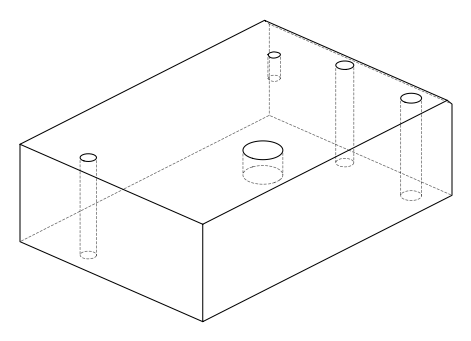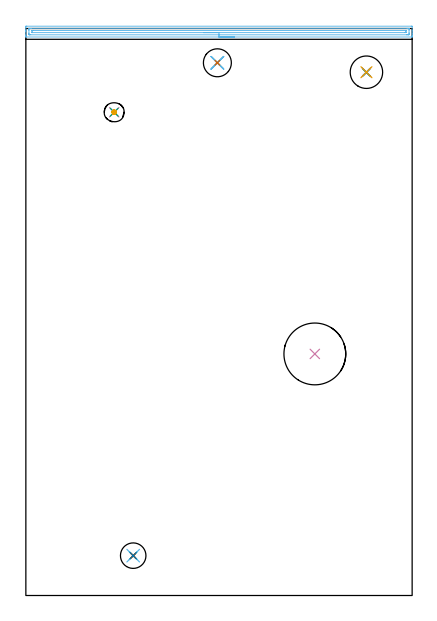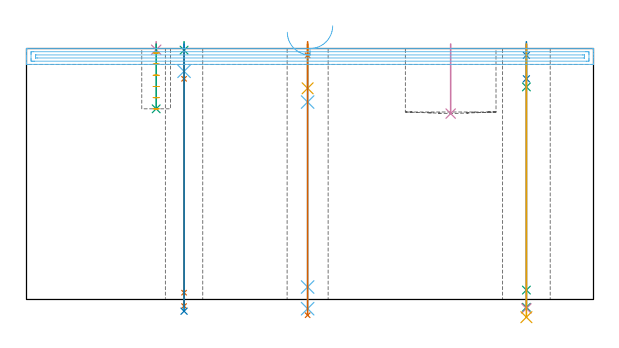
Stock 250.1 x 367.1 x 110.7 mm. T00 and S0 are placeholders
(PLAN: 18 operations, 14 tool changes, 10.6 min)
(1 SPOT_DRILL | STEP1HOLE | NXT0321_9005460120000 | 0.05 min | 182 mm3)
(2 SPOT_DRILL_1 | STEP1HOLE_1 | NXT0321_9005460120000 | 0.05 min | 183 mm3)
(3 SPOT_DRILL_2 | STEP1HOLE_2 | NXT0321_9005460120000 | 0.03 min | 3 mm3)
(4 SPOT_DRILL_3 | STEP1POCKET | NXT0321_9005460120000 | 0.03 min | 2 mm3)
(5 DRILL_BLIND_HOLE_INTO_CENTER | STEP1HOLE | NXT0301_088 | 0.08 min | 1553 mm3)
(6 GUN_DRILL_THROUGH_HOLE | STEP1HOLE | UGT0307_008 | 0.56 min | 8952 mm3)
(7 DRILL_TO_ENLARGE_THROUGH_HOLE | STEP1HOLE | UGT0301_250 | 0.48 min | 17758 mm3)
(8 DRILL_BLIND_HOLE_INTO_CENTER_1 | STEP1HOLE_1 | UGT0301_205 | 0.06 min | 593 mm3)
(9 GUN_DRILL_THROUGH_HOLE_1 | STEP1HOLE_1 | UGT0307_005 | 0.54 min | 5328 mm3)
(10 DRILL_TO_ENLARGE_THROUGH_HOLE_1 | STEP1HOLE_1 | NXT0301_102 | 0.47 min | 9707 mm3)
(11 DRILL_TO_ENLARGE_THROUGH_HOLE_2 | STEP1HOLE_1 | UGT0301_051 | 0.48 min | 22491 mm3)
(12 DRILL_BLIND_HOLE_INTO_CENTER_2 | STEP1HOLE_2 | NXT0301_038 | 0.05 min | 315 mm3)
(13 GUN_DRILL_THROUGH_HOLE_2 | STEP1HOLE_2 | UGT0307_002 | 0.53 min | 2841 mm3)
(14 SPADE_DRILL_TO_ENLARGE_THROUGH_HOLE | STEP1HOLE_2 | UGT0306_007 | 0.47 min | 20469 mm3)
(15 DRILL_BLIND_HOLE_INTO_CENTER_3 | STEP1POCKET | NXT0301_088 | 0.12 min | 2698 mm3)
(16 INDEXABLE_INSERT_DRILL_BLIND_HOLE_FROM_SOLID | STEP1POCKET_1 | NXT0302_035 | 0.12 min | 35462 mm3)
(17 MILL_ROUGH_BLIND_HOLE_CONTOUR | STEP1POCKET | NXT0201_013 | Spiral | 0.31 min | 666 mm3)
(18 AREA_MILL | FG_CHAMFER_SURFACE | UGT0205_001 | 6.19 min | 6130 mm3)
(TOOL NXT0321_9005460120000 | NC Spot Drill, 142deg, 12mm, Carbide, Uncoated | D12 PA142 FL30 Z2)
(TOOL NXT0301_088 | Carbide Drill 11.7mm [860.1-1170-035A1-MM 2214] | D11.7 PA140 FL55 Z2)
(TOOL UGT0307_008 | Gun Drill 11 mm | D11 PA130 FL24 Z1)
(TOOL UGT0301_250 | Twist Drill 18.1 mm | D18.1 PA118 FL135 Z2)
(TOOL UGT0301_205 | Twist Drill 8.9 mm | D8.9 PA118 FL78 Z2)
(TOOL UGT0307_005 | Gun Drill 8.3 mm | D8.3 PA130 FL24 Z1)
(TOOL NXT0301_102 | Carbide Drill 13.5mm [860.1-1350-108A1-MM 2214] | D13.5 PA140 FL123 Z2)
(TOOL UGT0301_051 | Twist Drill 21 mm | D21 PA118 FL145 Z2)
(TOOL NXT0301_038 | Carbide Drill 6.7mm [860.1-0670-034A1-MM 2214] | D6.7 PA140 FL53 Z2)
(TOOL UGT0307_002 | Gun Drill 6 mm | D6 PA130 FL24 Z1)
(TOOL UGT0306_007 | Spade Drill 16.5mm | D16.5 PA132 FL10 Z2)
(TOOL NXT0302_035 | Index. Insert Drill 40mm [880-D4000L40-05] | D40 PA176 FL200 Z2)
(TOOL NXT0201_013 | ENDMILL 10mm | D10 FL30 Z4)
(TOOL UGT0205_001 | Chamfer Mill 20 x 3 x 45 deg. | D20 FL50 Z2)
(OP 1 SPOT_DRILL)
G17 G21 G94 G90
T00 M6
G54
G17 G0 G90 X124. Y344.9 S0 M3
G43 Z120.7 H0
G94 G81 G98 Z107.7 F250. R113.7
G80
M5
M2
(OP 2 SPOT_DRILL_1)
G17 G21 G94 G90
T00 M6
G54
G17 G0 G90 X220.5 Y338.8 S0 M3
G43 Z120.7 H0
G94 G81 G98 Z107.7 F250. R113.7
G80
M5
M2
(OP 3 SPOT_DRILL_2)
G17 G21 G94 G90
T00 M6
G54
G17 G0 G90 X69.5 Y25.8 S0 M3
G43 Z120.7 H0
G94 G81 G98 Z109.981 F250. R113.7
G80
M5
M2
(OP 4 SPOT_DRILL_3)
G17 G21 G94 G90
T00 M6
G54
G17 G0 G90 X57.2 Y312.9 S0 M3
G43 Z120.7 H0
G94 G81 G98 Z110.153 F250. R113.7
G80
M5
M2
(OP 5 DRILL_BLIND_HOLE_INTO_CENTER)
G17 G21 G94 G90
T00 M6
G54
G17 G0 G90 X124. Y344.9 S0 M3
G43 Z120.7 H1
G94 G81 G98 Z93.15 F250. R112.7
G80
M5
M2
(OP 6 GUN_DRILL_THROUGH_HOLE)
G17 G21 G94 G90
T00 M6
G54
G17 G0 G90 X124. Y344.9 M8
G43 Z120.7 H0
Z106.691
S716 M3
G94 G1 Z87.087 F125. M26
G4 X.084
Z5.5 F250.
G4 X.084
Z-4.065 F125.
G4 X.084
M5
M9
G0 Z106.691
Z120.7
M2
(OP 7 DRILL_TO_ENLARGE_THROUGH_HOLE)
G17 G21 G94 G90
T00 M6
G54
G17 G0 G90 X124. Y344.9 S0 M3
G43 Z120.7 H0
G94 G73 G98 Z-6.938 F250. Q16.805 R112.7
G80
M5
M2
(OP 8 DRILL_BLIND_HOLE_INTO_CENTER_1)
G17 G21 G94 G90
T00 M6
G54
G17 G0 G90 X220.5 Y338.8 S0 M3
G43 Z120.7 H0
G94 G81 G98 Z97.35 F250. R112.7
G80
M5
M2
(OP 9 GUN_DRILL_THROUGH_HOLE_1)
G17 G21 G94 G90
T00 M6
G54
G17 G0 G90 X220.5 Y338.8 M8
G43 Z120.7 H0
Z108.298
S716 M3
G94 G1 Z93.758 F125. M26
G4 X.084
Z4.15 F250.
G4 X.084
Z-3.435 F125.
G4 X.084
M5
M9
G0 Z108.298
Z120.7
M2
(OP 10 DRILL_TO_ENLARGE_THROUGH_HOLE_1)
G17 G21 G94 G90
T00 M6
G54
G17 G0 G90 X220.5 Y338.8 S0 M3
G43 Z120.7 H1
G94 G73 G98 Z-3.957 F250. Q12.74 R112.7
G80
M5
M2
(OP 11 DRILL_TO_ENLARGE_THROUGH_HOLE_2)
G17 G21 G94 G90
T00 M6
G54
G17 G0 G90 X220.5 Y338.8 S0 M3
G43 Z120.7 H0
G94 G73 G98 Z-7.809 F250. Q19.752 R112.7
G80
M5
M2
(OP 12 DRILL_BLIND_HOLE_INTO_CENTER_2)
G17 G21 G94 G90
T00 M6
G54
G17 G0 G90 X69.5 Y25.8 S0 M3
G43 Z120.7 H1
G94 G81 G98 Z100.65 F250. R112.7
G80
M5
M2
(OP 13 GUN_DRILL_THROUGH_HOLE_2)
G17 G21 G94 G90
T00 M6
G54
G17 G0 G90 X69.5 Y25.8 M8
G43 Z120.7 H0
Z110.509
S716 M3
G94 G1 Z97.343 F125. M26
G4 X.084
Z3. F250.
G4 X.084
Z-2.899 F125.
G4 X.084
M5
M9
G0 Z110.509
Z120.7
M2
(OP 14 SPADE_DRILL_TO_ENLARGE_THROUGH_HOLE)
G17 G21 G94 G90
T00 M6
G54
G17 G0 G90 X69.5 Y25.8 S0 M3
G43 Z120.7 H0
G94 G73 G98 Z-5.173 F250. Q14.484 R112.7
G80
M5
M2
(OP 15 DRILL_BLIND_HOLE_INTO_CENTER_3)
G17 G21 G94 G90
T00 M6
G54
G17 G0 G90 X57.2 Y312.9 S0 M3
G43 Z120.7 H1
G94 G81 G98 Z84.1 F250. R112.7
G80
M5
M2
(OP 16 INDEXABLE_INSERT_DRILL_BLIND_HOLE_FROM_SOLID)
G17 G21 G94 G90
T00 M6
G54
G17 G0 G90 X187.1 Y156.4 S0 M3
G43 Z120.7 H1
G94 G81 G98 Z82. F250. R112.7
G80
M5
M2
(OP 17 MILL_ROUGH_BLIND_HOLE_CONTOUR)
G17 G21 G94 G90
T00 M6
G54
G17 G0 G90 X57.2 Y312.9 S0 M3
G43 Z120.7 H0
Z108.767
G94 G3 X57.833 Y313.617 R0.638 F250.
X57.031 Y314.239 R0.717
X55.861 Y312.731 R1.35
X57.031 Y314.239 R-1.35
X56.446 Y313.485 R0.675
X57.2 Y312.9 R0.675
G0 Z103.833
G3 X57.833 Y313.617 R0.638
X57.031 Y314.239 R0.717
X55.861 Y312.731 R1.35
X57.031 Y314.239 R-1.35
X56.446 Y313.485 R0.675
X57.2 Y312.9 R0.675
G0 Z98.9
G3 X57.833 Y313.617 R0.638
X57.031 Y314.239 R0.717
X55.861 Y312.731 R1.35
X57.031 Y314.239 R-1.35
X56.446 Y313.485 R0.675
X57.2 Y312.9 R0.675
G0 Z93.967
G3 X57.833 Y313.617 R0.638
X57.031 Y314.239 R0.717
X55.861 Y312.731 R1.35
X57.031 Y314.239 R-1.35
X56.446 Y313.485 R0.675
X57.2 Y312.9 R0.675
G0 Z89.033
G3 X57.833 Y313.617 R0.638
X57.031 Y314.239 R0.717
X55.861 Y312.731 R1.35
X57.031 Y314.239 R-1.35
X56.446 Y313.485 R0.675
X57.2 Y312.9 R0.675
G0 Z84.1
G3 X57.833 Y313.617 R0.638
X57.031 Y314.239 R0.717
X55.861 Y312.731 R1.35
X57.031 Y314.239 R-1.35
X56.446 Y313.485 R0.675
X57.2 Y312.9 R0.675
G0 Z120.7
M5
M2
(OP 18 AREA_MILL)
G17 G21 G94 G90
T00 M6
G54
G17 G0 G90 X135.05 Y361.6 S1061 M3
G43 Z120.7 H0
G94 G1 X135.012 Z119.828 F250.
X134.898 Z118.963
X134.709 Z118.112
X134.447 Z117.28
X134.113 Z116.474
X133.71 Z115.7
X133.242 Z114.964
X132.71 Z114.272
X132.121 Z113.629
X131.478 Z113.04
X130.786 Z112.508
X130.05 Z112.04
X129.276 Z111.637
X128.47 Z111.303
X127.638 Z111.041
X126.786 Z110.852
X125.922 Z110.738
X125.05 Z110.7
X0.155
X0.01 Y361.606 Z110.693
X0. Y361.893 Z110.406
Y362.292 Z110.007
Y362.902 Z109.393
Y364.965 Z107.332
Y365.54 Z106.755
Y366.132 Z106.164
Y367.89 Z104.406
X0.003 Y368.178 Z104.119
X0.01 Y368.591 Z103.705
X0.177 Y368.596 Z103.702
X0.601 Y368.6 Z103.7
X249.499 Y368.599 Z103.701
X249.923 Y368.596 Z103.702
X250.09 Y368.591 Z103.705
X250.1 Y368.178 Z104.119
Y365.54 Z106.755
Y364.086 Z108.211
Y362.902 Z109.393
Y362.292 Z110.007
Y362.022 Z110.277
Y361.892 Z110.407
X250.09 Y361.606 Z110.693
X249.945 Y361.6 Z110.7
X125.05
Y363.014 Z109.286
X3.163
X2.385 Y363.015 Z109.285
X2.269 Y363.016 Z109.284
X2.037 Y363.021 Z109.279
X2.01 Y363.097 Z109.203
X2.004 Y363.277 Z109.023
X2.001 Y363.781 Z108.519
X2. Y364.16 Z108.14
Y365.919 Z106.381
X2.001 Y366.419 Z105.881
X2.003 Y366.796 Z105.504
X2.01 Y367.171 Z105.129
X2.385 Y367.182 Z105.118
X2.501 Y367.184 Z105.116
X3.277 Y367.186 Z105.114
X3.391
X246.937
X247.715 Y367.185 Z105.115
X247.831 Y367.184 Z105.116
X248.063 Y367.179 Z105.121
X248.09 Y367.103 Z105.197
X248.096 Y366.923 Z105.377
X248.099 Y366.419 Z105.881
X248.1 Y366.04 Z106.26
Y364.281 Z108.019
X248.099 Y363.781 Z108.519
X248.097 Y363.404 Z108.896
X248.09 Y363.029 Z109.271
X247.715 Y363.018 Z109.282
X247.599 Y363.016 Z109.284
X246.823 Y363.014 Z109.286
X246.709
X125.05
Y364.428 Z107.872
X4.169 Y364.429 Z107.871
X4.091 Y364.43 Z107.87
X4.029 Y364.433 Z107.867
X4.016 Y364.435 Z107.865
X4.01 Y364.448 Z107.852
X4.006 Y364.494 Z107.806
X4.002 Y364.66 Z107.64
X4. Y364.827 Z107.473
X4.002 Y365.54 Z106.76
X4.004 Y365.702 Z106.598
X4.009 Y365.756 Z106.544
X4.053 Y365.765 Z106.535
X4.169 Y365.766 Z106.534
X4.827 Y365.771 Z106.529
X245.931
X246.009 Y365.77 Z106.53
X246.071 Y365.767 Z106.533
X246.084 Y365.765 Z106.535
X246.09 Y365.752 Z106.548
X246.094 Y365.706 Z106.594
X246.098 Y365.54 Z106.76
X246.1 Y365.373 Z106.927
X246.098 Y364.66 Z107.64
X246.096 Y364.498 Z107.802
X246.091 Y364.444 Z107.856
X246.047 Y364.435 Z107.865
X245.931 Y364.434 Z107.866
X245.273 Y364.429 Z107.871
X125.05 Y364.428 Z107.872
X124.178 Z107.91
X123.314 Z108.023
X122.462 Z108.212
X121.63 Z108.475
X120.824 Z108.808
X120.05 Z109.211
X119.314 Z109.68
X118.622 Z110.211
X117.979 Z110.8
X117.39 Z111.444
X116.858 Z112.136
X116.39 Z112.872
X115.987 Z113.645
X115.653 Z114.451
X115.391 Z115.283
X115.202 Z116.135
X115.088 Z117.
X115.05 Z117.872
G0 Z120.7
M5
M2
